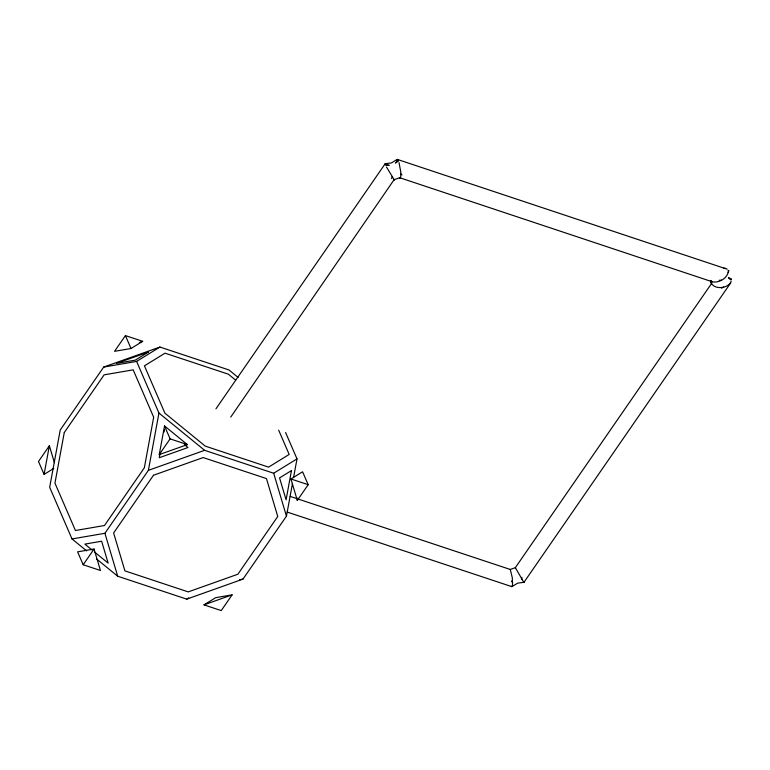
<?xml version="1.0" encoding="UTF-8"?>
<svg xmlns="http://www.w3.org/2000/svg" width="770" height="770" viewBox="0 0 770 770"><rect width="100%" height="100%" fill="white"/><g stroke="black" fill="none" stroke-linecap="round" stroke-linejoin="round"><path stroke-width="1.16" d="M391.901 176.888L391.892 177.081A8.47 2.185 84 0 1 391.641 178.64M521.704 579.444L521.723 579.281A8.47 2.185 84 0 0 521.839 577.385M53.813 468.41L44.082 474.397L49.367 445.753L54.41 462.693M72.014 538.942L104.922 533.292L148.389 470.345L158.947 413.047L136.598 361.419L103.69 367.069L60.233 430.016L49.675 487.304L72.014 538.942L86.635 550.868M159.246 454.608L164.53 425.964L187.37 444.598L159.246 454.608L170.112 438.871L164.53 425.964M159.939 454.213L159.294 457.717L187.986 447.505L184.396 444.588M164.029 431.999L164.462 429.66M96.693 559.068L117.704 576.22L186.735 599.137L242.983 579.117L286.45 516.169L292.485 483.435M293.562 477.592L297.008 458.882L285.593 432.519M297.316 500.433L308.183 484.705L302.591 471.789L290.925 478.969L297.316 500.433L297.74 498.142M728.324 271.868C726.938 278.538 719.036 283.042 712.51 281.858L399.457 177.639M711.538 280.954L711.105 282.388C713.684 290.184 728.535 288.683 731.163 281.425M396.598 160.381L397.33 159.409L727.169 269.192M287.181 512.06L511.819 586.634L512.55 585.662L512.319 577.846L510.269 569.463L290.184 496.409M49.367 445.753L38.5 461.49L44.082 474.397M125.423 335.595L114.557 351.332L131.016 348.502L142.681 341.322L125.423 335.595L131.016 348.502M83.189 564.756L94.055 549.029L100.447 570.493L83.189 564.756L77.606 551.849L94.055 549.029M215.956 408.822L385.183 163.731L391.507 162.884L396.897 159.583M230.75 417.08L394.24 179.497M232.117 594.854L221.25 610.591L203.992 604.864L215.667 597.684L232.117 594.854L203.992 604.864M510.269 569.463L515.351 567.654L711.345 283.793L710.479 280.886M727.958 272.128L728.969 270.674L728.045 270.366M512.252 586.461L517.642 583.15L523.966 582.312L730.73 282.86M723.627 286.998L723.444 287.143A8.47 5.496 -40.1 0 1 721.538 288.153M136.598 361.419L159.939 347.049L228.969 369.966L238.113 377.425M158.947 413.047L204.627 450.325L273.668 473.242L297.008 458.882M186.735 599.137L188.766 597.886M400.342 177.485L393.999 179.737M399.967 178.111L400.698 177.138L400.747 171.72L398.995 162.547M139.312 342.525L142.681 341.322M103.69 367.069L159.939 347.049M148.389 470.345L204.627 450.325M394.384 180.093L386.482 167.003M721.586 280.155L721.375 280.203A8.47 5.188 6 0 1 719.19 280.251M239.46 579.723L242.983 579.117M723.848 268.114L725.735 268.422M170.112 438.871L187.37 444.598M290.925 478.969L308.183 484.705M711.076 281.089L712.51 281.858M728.497 277.691L730.008 278.75M235.678 380.168L228.344 374.182L165.03 353.17L144.423 365.846L164.924 413.201L205.253 446.109L268.566 467.13L289.173 454.454L278.692 430.218M92.025 549.953L84.854 544.111L101.64 541.223L108.156 563.12L94.71 552.148M397.33 159.409L397.84 159.871M511.309 586.163L511.819 586.634M385.356 163.683L385.837 164.202M523.793 582.351L515.351 567.654M512.733 582.63L512.628 582.524A8.47 1.232 57.1 0 1 511.482 581.071M400.872 173.693L400.987 173.847A8.47 1.232 57.1 0 0 401.988 174.954M273.668 473.242L286.45 516.169M104.922 533.292L117.704 576.22M523.831 581.706L523.966 582.312M385.183 163.731L385.318 164.328M64.266 432.567L54.949 483.146L75.441 530.511L104.489 525.515L144.346 467.785L153.673 417.205L133.181 369.85L104.123 374.836L64.266 432.567M291.474 470.586L286.084 499.807L279.558 477.91L291.474 470.586M153.49 475.244L113.623 532.975L124.913 570.878L188.227 591.889L237.882 574.218L277.749 516.487L266.458 478.584L203.145 457.572L153.49 475.244M386.338 164.607L385.76 165.444L389.264 165.3L386.338 164.607M397.493 160.641L395.501 163.076L398.408 160.94L397.493 160.641M731.5 279.183L730.923 280.02L728.892 278.037L731.5 279.183M148.523 351.986L135.222 360.168L116.482 363.382L148.523 351.986"/></g></svg>
